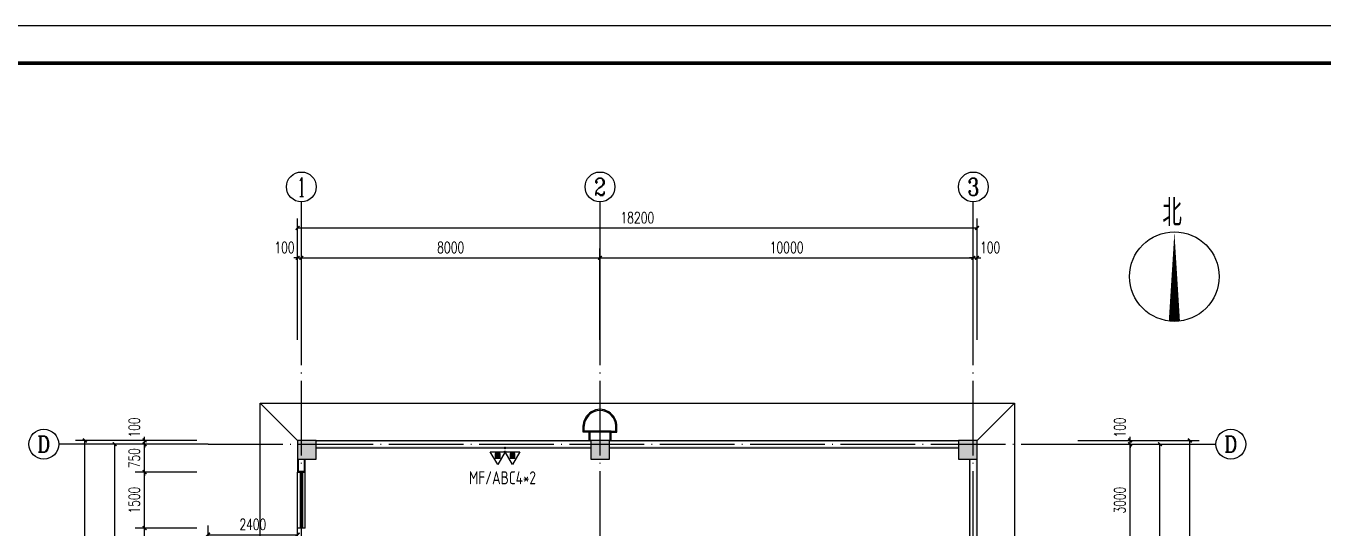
# Model space of a CAD drawing. Extents: x 5026138 to 10158928, y -750500 to -363337.
# Drawn here: x 5065128 to 5099876, y -376806 to -363337 of the extents above; entities that cross this region are included whole.
import ezdxf
from ezdxf.enums import TextEntityAlignment as Align

# ---------------------------------------------------------------- set-up
doc = ezdxf.new("R2010")
doc.units = 0
doc.header["$LTSCALE"] = 1000
doc.header["$MEASUREMENT"] = 0
doc.linetypes.add('DOTE', pattern=[2.42, 2, -0.2, 0.02, -0.2])
doc.layers.get('0').update_dxf_attribs({"linetype": 'CONTINUOUS'})
doc.layers.get('Defpoints').update_dxf_attribs({"linetype": 'CONTINUOUS'})
for name, color, linetype in [('AXIS', 3, 'CONTINUOUS'), ('AXIS_TEXT', 7, 'CONTINUOUS'), ('COLUMN', 9, 'CONTINUOUS'), ('DIM_SYMB', 3, 'CONTINUOUS'), ('DOTE', 252, 'CONTINUOUS'), ('PUB_DIM', 3, 'CONTINUOUS'), ('PUB_HATCH', 8, 'CONTINUOUS'), ('PUB_TEXT', 7, 'CONTINUOUS'), ('PUB_TITLE', 4, 'CONTINUOUS'), ('PUB_WALL', 9, 'CONTINUOUS'), ('STAIR', 5, 'CONTINUOUS'), ('TEXT_给水', 7, 'CONTINUOUS'), ('WALL', 2, 'CONTINUOUS')]:
    doc.layers.add(name, color=color, linetype=linetype)
doc.styles.add('_TCH_AXIS', font='COMPLEX', dxfattribs={"bigfont": 'GBCBIG'})
doc.styles.add('_TCH_DIM', font='SIMPLEX', dxfattribs={"bigfont": 'GBCBIG'})
doc.styles.add('_TCH_DIM_T3', font='SIMPLEX', dxfattribs={"width": 0.705882, "bigfont": 'GBCBIG'})
doc.styles.add('COMPLEX', font='COMPLEX')
doc.styles.add('sceie', font='sceie.shx', dxfattribs={"width": 0.7, "bigfont": 'sceic.shx'})
doc.dimstyles.new('_TCH_ARCH&&100', dxfattribs={"dimtxt": 297.5, "dimasz": 100, "dimexe": 250, "dimexo": 300, "dimgap": 126.25, "dimtad": 1, "dimdec": 0, "dimzin": 0, "dimdsep": 46, "dimtxsty": '_TCH_DIM_T3', "dimblk": 'ARCHTICK', "dimcen": 0.09, "dimclrt": 7, "dimazin": 2, "dimtfac": 1, "dimtdec": 0, "dimtix": 1, "dimtmove": 2, "dimatfit": 3, "dimfxl": 0, "dimtolj": 1, "dimtzin": 0, "dimarcsym": 0})

# ---------------------------------------------------------------- blocks, each defined once
blk = doc.blocks.new('_ArchTick')
at = {"color": 0, "linetype": 'ByBlock', "const_width": 0.4}
blk.add_lwpolyline([(-0.5, -0.5), (0.5, 0.5)], dxfattribs=at)
blk = doc.blocks.new('*D337')
at = {"layer": 'Defpoints', "color": 0}
for p in [(5072406, -376983), (5070006, -377506), (5072406, -377506)]:
    blk.add_point(p, dxfattribs=at)
at = {"layer": 'PUB_DIM', "color": 0, "lineweight": -2}
for p, q in [((5070006, -377206), (5070006, -376733)), ((5070006, -376983), (5072406, -376983)), ((5072406, -377206), (5072406, -376733))]:
    blk.add_line(p, q, dxfattribs=at)
at = {"layer": 'PUB_DIM', "color": 0, "lineweight": -2, "xscale": 100, "yscale": 100, "zscale": 100, "rotation": 180}
blk.add_blockref('_ArchTick', (5070006, -376983), dxfattribs=at)
at = {"layer": 'PUB_DIM', "color": 0, "lineweight": -2, "xscale": 100, "yscale": 100, "zscale": 100}
blk.add_blockref('_ArchTick', (5072406, -376983), dxfattribs=at)
at = {"layer": 'PUB_DIM', "color": 7, "insert": (5071206, -376708), "char_height": 297.5, "attachment_point": 5, "style": '_TCH_DIM_T3'}
blk.add_mtext('\\A1;2400', dxfattribs=at)
blk = doc.blocks.new('*D288')
at = {"layer": 'Defpoints', "color": 0}
for p in [(5093006, -374456), (5093006, -374556), (5094706, -374456)]:
    blk.add_point(p, dxfattribs=at)
at = {"layer": 'PUB_DIM', "color": 0, "lineweight": -2}
for p, q in [((5093306, -374456), (5094956, -374456)), ((5093306, -374556), (5094956, -374556)), ((5094706, -374456), (5094706, -374356)), ((5094706, -374556), (5094706, -374456)), ((5094706, -374556), (5094706, -374656))]:
    blk.add_line(p, q, dxfattribs=at)
at = {"layer": 'PUB_DIM', "color": 0, "lineweight": -2, "xscale": 100, "yscale": 100, "zscale": 100}
for p, rotation in [((5094706, -374456), 270), ((5094706, -374556), 90)]:
    blk.add_blockref('_ArchTick', p, dxfattribs=dict(at, rotation=rotation))
at = {"layer": 'PUB_DIM', "color": 7, "insert": (5094431, -374106), "char_height": 297.5, "attachment_point": 5, "rotation": 90, "style": '_TCH_DIM_T3'}
blk.add_mtext('\\A1;100', dxfattribs=at)
blk = doc.blocks.new('*D289')
at = {"layer": 'Defpoints', "color": 0}
for p in [(5093006, -374556), (5094706, -374556), (5093006, -377556)]:
    blk.add_point(p, dxfattribs=at)
at = {"layer": 'PUB_DIM', "color": 0, "lineweight": -2}
for p, q in [((5093306, -374556), (5094956, -374556)), ((5094706, -377556), (5094706, -374556)), ((5093306, -377556), (5094956, -377556))]:
    blk.add_line(p, q, dxfattribs=at)
at = {"layer": 'PUB_DIM', "color": 0, "lineweight": -2, "xscale": 100, "yscale": 100, "zscale": 100}
for p, rotation in [((5094706, -374556), 90), ((5094706, -377556), 270)]:
    blk.add_blockref('_ArchTick', p, dxfattribs=dict(at, rotation=rotation))
at = {"layer": 'PUB_DIM', "color": 7, "insert": (5094431, -376056), "char_height": 297.5, "attachment_point": 5, "rotation": 90, "style": '_TCH_DIM_T3'}
blk.add_mtext('\\A1;3000', dxfattribs=at)
blk = doc.blocks.new('*D299')
at = {"layer": 'Defpoints', "color": 0}
for p in [(5068306, -374456), (5070006, -374456), (5070006, -374556)]:
    blk.add_point(p, dxfattribs=at)
at = {"layer": 'PUB_DIM', "color": 0, "lineweight": -2}
for p, q in [((5069706, -374456), (5068056, -374456)), ((5069706, -374556), (5068056, -374556)), ((5068306, -374456), (5068306, -374356)), ((5068306, -374556), (5068306, -374456)), ((5068306, -374556), (5068306, -374656))]:
    blk.add_line(p, q, dxfattribs=at)
at = {"layer": 'PUB_DIM', "color": 0, "lineweight": -2, "xscale": 100, "yscale": 100, "zscale": 100}
for p, rotation in [((5068306, -374456), 270), ((5068306, -374556), 90)]:
    blk.add_blockref('_ArchTick', p, dxfattribs=dict(at, rotation=rotation))
at = {"layer": 'PUB_DIM', "color": 7, "insert": (5068031, -374106), "char_height": 297.5, "attachment_point": 5, "rotation": 90, "style": '_TCH_DIM_T3'}
blk.add_mtext('\\A1;100', dxfattribs=at)
blk = doc.blocks.new('*D300')
at = {"layer": 'Defpoints', "color": 0}
for p in [(5068306, -374556), (5070006, -374556), (5070006, -375306)]:
    blk.add_point(p, dxfattribs=at)
at = {"layer": 'PUB_DIM', "color": 0, "lineweight": -2}
for p, q in [((5069706, -374556), (5068056, -374556)), ((5068306, -374556), (5068306, -374456)), ((5068306, -375306), (5068306, -374556)), ((5069706, -375306), (5068056, -375306)), ((5068306, -375306), (5068306, -375406))]:
    blk.add_line(p, q, dxfattribs=at)
at = {"layer": 'PUB_DIM', "color": 0, "lineweight": -2, "xscale": 100, "yscale": 100, "zscale": 100}
for p, rotation in [((5068306, -374556), 270), ((5068306, -375306), 90)]:
    blk.add_blockref('_ArchTick', p, dxfattribs=dict(at, rotation=rotation))
at = {"layer": 'PUB_DIM', "color": 7, "insert": (5068031, -374931), "char_height": 297.5, "attachment_point": 5, "rotation": 90, "style": '_TCH_DIM_T3'}
blk.add_mtext('\\A1;750', dxfattribs=at)
blk = doc.blocks.new('*D301')
at = {"layer": 'Defpoints', "color": 0}
for p in [(5068306, -375306), (5070006, -375306), (5070006, -376806)]:
    blk.add_point(p, dxfattribs=at)
at = {"layer": 'PUB_DIM', "color": 0, "lineweight": -2}
for p, q in [((5069706, -375306), (5068056, -375306)), ((5068306, -376806), (5068306, -375306)), ((5069706, -376806), (5068056, -376806))]:
    blk.add_line(p, q, dxfattribs=at)
at = {"layer": 'PUB_DIM', "color": 0, "lineweight": -2, "xscale": 100, "yscale": 100, "zscale": 100}
for p, rotation in [((5068306, -375306), 90), ((5068306, -376806), 270)]:
    blk.add_blockref('_ArchTick', p, dxfattribs=dict(at, rotation=rotation))
at = {"layer": 'PUB_DIM', "color": 7, "insert": (5068031, -376056), "char_height": 297.5, "attachment_point": 5, "rotation": 90, "style": '_TCH_DIM_T3'}
blk.add_mtext('\\A1;1500', dxfattribs=at)
blk = doc.blocks.new('*D302')
at = {"layer": 'Defpoints', "color": 0}
for p in [(5068306, -376806), (5070006, -376806), (5070006, -378006)]:
    blk.add_point(p, dxfattribs=at)
at = {"layer": 'PUB_DIM', "color": 0, "lineweight": -2}
for p, q in [((5069706, -376806), (5068056, -376806)), ((5068306, -378006), (5068306, -376806)), ((5069706, -378006), (5068056, -378006))]:
    blk.add_line(p, q, dxfattribs=at)
at = {"layer": 'PUB_DIM', "color": 0, "lineweight": -2, "xscale": 100, "yscale": 100, "zscale": 100}
for p, rotation in [((5068306, -376806), 90), ((5068306, -378006), 270)]:
    blk.add_blockref('_ArchTick', p, dxfattribs=dict(at, rotation=rotation))
at = {"layer": 'PUB_DIM', "color": 7, "insert": (5068031, -377406), "char_height": 297.5, "attachment_point": 5, "rotation": 90, "style": '_TCH_DIM_T3'}
blk.add_mtext('\\A1;1200', dxfattribs=at)
blk = doc.blocks.new('_FZH')
blk.add_lwpolyline([(-0.5, -0.5), (0.5, -0.5), (0.5, 0.5), (-0.5, 0.5)], close=True)
at = {"layer": 'PUB_HATCH'}
blk.add_solid([(-0.5, -0.5), (0.5, -0.5), (-0.5, 0.5), (0.5, 0.5)], dxfattribs=at)
blk = doc.blocks.new('*D370')
at = {"layer": 'AXIS', "color": 0, "lineweight": -2}
for p, q in [((5093306, -374556), (5095756, -374556)), ((5095506, -383556), (5095506, -374556)), ((5093306, -383556), (5095756, -383556))]:
    blk.add_line(p, q, dxfattribs=at)
at = {"layer": 'Defpoints', "color": 0}
for p in [(5093006, -374556), (5095506, -374556), (5093006, -383556)]:
    blk.add_point(p, dxfattribs=at)
at = {"layer": 'AXIS', "color": 0, "lineweight": -2, "xscale": 100, "yscale": 100, "zscale": 100}
for p, rotation in [((5095506, -374556), 90), ((5095506, -383556), 270)]:
    blk.add_blockref('_ArchTick', p, dxfattribs=dict(at, rotation=rotation))
at = {"layer": 'AXIS', "color": 7, "insert": (5095231, -379056), "char_height": 297.5, "attachment_point": 5, "rotation": 90, "style": '_TCH_DIM_T3'}
blk.add_mtext('\\A1;9000', dxfattribs=at)
blk = doc.blocks.new('*D371')
at = {"layer": 'AXIS', "color": 0, "lineweight": -2}
for p, q in [((5093306, -374456), (5096556, -374456)), ((5096306, -396656), (5096306, -374456)), ((5093306, -396656), (5096556, -396656))]:
    blk.add_line(p, q, dxfattribs=at)
at = {"layer": 'Defpoints', "color": 0}
for p in [(5093006, -374456), (5096306, -374456), (5093006, -396656)]:
    blk.add_point(p, dxfattribs=at)
at = {"layer": 'AXIS', "color": 0, "lineweight": -2, "xscale": 100, "yscale": 100, "zscale": 100}
for p, rotation in [((5096306, -374456), 90), ((5096306, -396656), 270)]:
    blk.add_blockref('_ArchTick', p, dxfattribs=dict(at, rotation=rotation))
at = {"layer": 'AXIS', "color": 7, "insert": (5096031, -385556), "char_height": 297.5, "attachment_point": 5, "rotation": 90, "style": '_TCH_DIM_T3'}
blk.add_mtext('\\A1;22200', dxfattribs=at)
blk = doc.blocks.new('*D374')
at = {"layer": 'AXIS', "color": 0, "lineweight": -2}
for p, q in [((5069706, -374556), (5067256, -374556)), ((5067506, -383556), (5067506, -374556)), ((5069706, -383556), (5067256, -383556))]:
    blk.add_line(p, q, dxfattribs=at)
at = {"layer": 'Defpoints', "color": 0}
for p in [(5067506, -374556), (5070006, -374556), (5070006, -383556)]:
    blk.add_point(p, dxfattribs=at)
at = {"layer": 'AXIS', "color": 0, "lineweight": -2, "xscale": 100, "yscale": 100, "zscale": 100}
for p, rotation in [((5067506, -374556), 90), ((5067506, -383556), 270)]:
    blk.add_blockref('_ArchTick', p, dxfattribs=dict(at, rotation=rotation))
at = {"layer": 'AXIS', "color": 7, "insert": (5067231, -379056), "char_height": 297.5, "attachment_point": 5, "rotation": 90, "style": '_TCH_DIM_T3'}
blk.add_mtext('\\A1;9000', dxfattribs=at)
blk = doc.blocks.new('*D375')
at = {"layer": 'AXIS', "color": 0, "lineweight": -2}
for p, q in [((5069706, -374456), (5066456, -374456)), ((5066706, -396656), (5066706, -374456)), ((5069706, -396656), (5066456, -396656))]:
    blk.add_line(p, q, dxfattribs=at)
at = {"layer": 'Defpoints', "color": 0}
for p in [(5066706, -374456), (5070006, -374456), (5070006, -396656)]:
    blk.add_point(p, dxfattribs=at)
at = {"layer": 'AXIS', "color": 0, "lineweight": -2, "xscale": 100, "yscale": 100, "zscale": 100}
for p, rotation in [((5066706, -374456), 90), ((5066706, -396656), 270)]:
    blk.add_blockref('_ArchTick', p, dxfattribs=dict(at, rotation=rotation))
at = {"layer": 'AXIS', "color": 7, "insert": (5066431, -385556), "char_height": 297.5, "attachment_point": 5, "rotation": 90, "style": '_TCH_DIM_T3'}
blk.add_mtext('\\A1;22200', dxfattribs=at)
blk = doc.blocks.new('_AXISO')
blk.add_circle((0, 0), 0.5)
at = {"layer": 'AXIS_TEXT', "style": 'COMPLEX', "width": 1.041667}
blk.add_attdef('A', text='', height=0.56, dxfattribs=at).set_placement((-0.25, -0.28), (0.25, -0.28), align=Align.FIT)
blk = doc.blocks.new('*D376')
at = {"layer": 'AXIS', "color": 0, "lineweight": -2}
for p, q in [((5072406, -371756), (5072406, -369306)), ((5072506, -371756), (5072506, -369306)), ((5072406, -369556), (5072306, -369556)), ((5072406, -369556), (5072506, -369556)), ((5072506, -369556), (5072606, -369556))]:
    blk.add_line(p, q, dxfattribs=at)
at = {"layer": 'Defpoints', "color": 0}
for p in [(5072506, -369556), (5072406, -372056), (5072506, -372056)]:
    blk.add_point(p, dxfattribs=at)
at = {"layer": 'AXIS', "color": 0, "lineweight": -2, "xscale": 100, "yscale": 100, "zscale": 100}
blk.add_blockref('_ArchTick', (5072406, -369556), dxfattribs=at)
at = {"layer": 'AXIS', "color": 0, "lineweight": -2, "xscale": 100, "yscale": 100, "zscale": 100, "rotation": 180}
blk.add_blockref('_ArchTick', (5072506, -369556), dxfattribs=at)
at = {"layer": 'AXIS', "color": 7, "insert": (5072056, -369281), "char_height": 297.5, "attachment_point": 5, "style": '_TCH_DIM_T3'}
blk.add_mtext('\\A1;100', dxfattribs=at)
blk = doc.blocks.new('*D377')
at = {"layer": 'AXIS', "color": 0, "lineweight": -2}
for p, q in [((5072506, -371756), (5072506, -369306)), ((5080506, -371756), (5080506, -369306)), ((5072506, -369556), (5080506, -369556))]:
    blk.add_line(p, q, dxfattribs=at)
at = {"layer": 'Defpoints', "color": 0}
for p in [(5080506, -369556), (5072506, -372056), (5080506, -372056)]:
    blk.add_point(p, dxfattribs=at)
at = {"layer": 'AXIS', "color": 0, "lineweight": -2, "xscale": 100, "yscale": 100, "zscale": 100, "rotation": 180}
blk.add_blockref('_ArchTick', (5072506, -369556), dxfattribs=at)
at = {"layer": 'AXIS', "color": 0, "lineweight": -2, "xscale": 100, "yscale": 100, "zscale": 100}
blk.add_blockref('_ArchTick', (5080506, -369556), dxfattribs=at)
at = {"layer": 'AXIS', "color": 7, "insert": (5076506, -369281), "char_height": 297.5, "attachment_point": 5, "style": '_TCH_DIM_T3'}
blk.add_mtext('\\A1;8000', dxfattribs=at)
blk = doc.blocks.new('*D378')
at = {"layer": 'AXIS', "color": 0, "lineweight": -2}
for p, q in [((5080506, -371756), (5080506, -369306)), ((5090506, -371756), (5090506, -369306)), ((5080506, -369556), (5090506, -369556))]:
    blk.add_line(p, q, dxfattribs=at)
at = {"layer": 'Defpoints', "color": 0}
for p in [(5090506, -369556), (5080506, -372056), (5090506, -372056)]:
    blk.add_point(p, dxfattribs=at)
at = {"layer": 'AXIS', "color": 0, "lineweight": -2, "xscale": 100, "yscale": 100, "zscale": 100, "rotation": 180}
blk.add_blockref('_ArchTick', (5080506, -369556), dxfattribs=at)
at = {"layer": 'AXIS', "color": 0, "lineweight": -2, "xscale": 100, "yscale": 100, "zscale": 100}
blk.add_blockref('_ArchTick', (5090506, -369556), dxfattribs=at)
at = {"layer": 'AXIS', "color": 7, "insert": (5085506, -369281), "char_height": 297.5, "attachment_point": 5, "style": '_TCH_DIM_T3'}
blk.add_mtext('\\A1;10000', dxfattribs=at)
blk = doc.blocks.new('*D379')
at = {"layer": 'AXIS', "color": 0, "lineweight": -2}
for p, q in [((5090506, -371756), (5090506, -369306)), ((5090606, -371756), (5090606, -369306)), ((5090506, -369556), (5090406, -369556)), ((5090506, -369556), (5090606, -369556)), ((5090606, -369556), (5090706, -369556))]:
    blk.add_line(p, q, dxfattribs=at)
at = {"layer": 'Defpoints', "color": 0}
for p in [(5090606, -369556), (5090506, -372056), (5090606, -372056)]:
    blk.add_point(p, dxfattribs=at)
at = {"layer": 'AXIS', "color": 0, "lineweight": -2, "xscale": 100, "yscale": 100, "zscale": 100}
blk.add_blockref('_ArchTick', (5090506, -369556), dxfattribs=at)
at = {"layer": 'AXIS', "color": 0, "lineweight": -2, "xscale": 100, "yscale": 100, "zscale": 100, "rotation": 180}
blk.add_blockref('_ArchTick', (5090606, -369556), dxfattribs=at)
at = {"layer": 'AXIS', "color": 7, "insert": (5090956, -369281), "char_height": 297.5, "attachment_point": 5, "style": '_TCH_DIM_T3'}
blk.add_mtext('\\A1;100', dxfattribs=at)
blk = doc.blocks.new('*D380')
at = {"layer": 'AXIS', "color": 0, "lineweight": -2}
for p, q in [((5072406, -371756), (5072406, -368506)), ((5090606, -371756), (5090606, -368506)), ((5072406, -368756), (5090606, -368756))]:
    blk.add_line(p, q, dxfattribs=at)
at = {"layer": 'Defpoints', "color": 0}
for p in [(5090606, -368756), (5072406, -372056), (5090606, -372056)]:
    blk.add_point(p, dxfattribs=at)
at = {"layer": 'AXIS', "color": 0, "lineweight": -2, "xscale": 100, "yscale": 100, "zscale": 100, "rotation": 180}
blk.add_blockref('_ArchTick', (5072406, -368756), dxfattribs=at)
at = {"layer": 'AXIS', "color": 0, "lineweight": -2, "xscale": 100, "yscale": 100, "zscale": 100}
blk.add_blockref('_ArchTick', (5090606, -368756), dxfattribs=at)
at = {"layer": 'AXIS', "color": 7, "insert": (5081506, -368481), "char_height": 297.5, "attachment_point": 5, "style": '_TCH_DIM_T3'}
blk.add_mtext('\\A1;18200', dxfattribs=at)

msp = doc.modelspace()

# ---------------------------------------------------------------- hatches: boundary and pattern name
h = msp.add_hatch()
h.set_pattern_fill('ANSI31', color=1, scale=200, angle=360, style=0)
h.set_pattern_definition([(315, (5039221.765, -368088.708), (-17.67767, -17.67767), [])])
h.paths.add_polyline_path([(5077700.6, -374933.3), (5077830.5, -374933.3), (5077830.5, -374803.4), (5077700.6, -374803.4)])
h = msp.add_hatch()
h.set_pattern_fill('ANSI31', color=1, scale=200, angle=360, style=0)
h.set_pattern_definition([(315, (5039618.54, -368088.708), (-17.67767, -17.67767), [])])
h.paths.add_polyline_path([(5078097.4, -374933.3), (5078227.3, -374933.3), (5078227.3, -374803.4), (5078097.4, -374803.4)])
at = {"layer": 'PUB_WALL'}
for points in [[(5072906.3, -374456.3), (5072406.3, -374456.3), (5072446.3, -374496.3), (5072866.3, -374496.3)], [(5072406.3, -374456.3), (5072406.3, -374956.3), (5072446.3, -374916.3), (5072446.3, -374496.3)], [(5072906.3, -374956.3), (5072906.3, -374456.3), (5072866.3, -374496.3), (5072866.3, -374916.3)], [(5080256.3, -374496.3), (5080256.3, -374456.3), (5072906.3, -374456.3), (5072906.3, -374496.3)], [(5080756.3, -374456.3), (5080256.3, -374456.3), (5080296.3, -374496.3), (5080716.3, -374496.3)], [(5080256.3, -374456.3), (5080256.3, -374956.3), (5080296.3, -374916.3), (5080296.3, -374496.3)], [(5080756.3, -374956.3), (5080756.3, -374456.3), (5080716.3, -374496.3), (5080716.3, -374916.3)], [(5090106.3, -374496.3), (5090106.3, -374456.3), (5080756.3, -374456.3), (5080756.3, -374496.3)], [(5090606.3, -374456.3), (5090106.3, -374456.3), (5090146.3, -374496.3), (5090566.3, -374496.3)], [(5090106.3, -374456.3), (5090106.3, -374956.3), (5090146.3, -374916.3), (5090146.3, -374496.3)], [(5090606.3, -374956.3), (5090606.3, -374456.3), (5090566.3, -374496.3), (5090566.3, -374916.3)], [(5072406.3, -374956.3), (5072906.3, -374956.3), (5072866.3, -374916.3), (5072446.3, -374916.3)], [(5080256.3, -374656.3), (5080256.3, -374616.3), (5072906.3, -374616.3), (5072906.3, -374656.3)], [(5080256.3, -374956.3), (5080756.3, -374956.3), (5080716.3, -374916.3), (5080296.3, -374916.3)], [(5090106.3, -374656.3), (5090106.3, -374616.3), (5080756.3, -374616.3), (5080756.3, -374656.3)], [(5090106.3, -374956.3), (5090606.3, -374956.3), (5090566.3, -374916.3), (5090146.3, -374916.3)], [(5072446.3, -374956.3), (5072406.3, -374956.3), (5072406.3, -375306.3), (5072446.3, -375266.3)], [(5072406.3, -375306.3), (5072606.3, -375306.3), (5072566.3, -375266.3), (5072446.3, -375266.3)], [(5072606.3, -374956.3), (5072566.3, -374956.3), (5072566.3, -375266.3), (5072606.3, -375306.3)], [(5090446.3, -374956.3), (5090406.3, -374956.3), (5090406.3, -377556.3), (5090446.3, -377516.3)], [(5090606.3, -374956.3), (5090566.3, -374956.3), (5090566.3, -377516.3), (5090606.3, -377556.3)]]:
    msp.add_hatch(color=0, dxfattribs=at).paths.add_polyline_path(points)

# ---------------------------------------------------------------- linework, layer by layer
for p, q in [((5080057.3, -374236.3), (5080057.3, -374056.3)), ((5080086.3, -374206.3), (5080086.3, -374071)), ((5080206.3, -374206.3), (5080086.3, -374206.3)), ((5080806.3, -374206.3), (5080926.3, -374206.3)), ((5080926.3, -374206.3), (5080926.3, -374071)), ((5080955.3, -374236.3), (5080955.3, -374056.3)), ((5080206.3, -374236.3), (5080057.3, -374236.3)), ((5080806.3, -374236.3), (5080955.3, -374236.3))]:
    msp.add_line(p, q)
at = {"extrusion": (0, 0, -1)}
for p, q in [((5072406.3, -376806.3), (5072406.3, -375306.3)), ((5072606.3, -375306.3), (5072406.3, -375306.3)), ((5072472.9, -375306.3), (5072472.9, -376806.3)), ((5072539.6, -375306.3), (5072539.6, -376806.3)), ((5072606.3, -376806.3), (5072606.3, -375306.3)), ((5072606.3, -376806.3), (5072406.3, -376806.3))]:
    msp.add_line(p, q, dxfattribs=at)
for points in [[(5080806.3, -374456.3), (5080806.3, -374206.3), (5080206.3, -374206.3), (5080206.3, -374456.3)], [(5080776.3, -374456.3), (5080776.3, -374236.3), (5080236.3, -374236.3), (5080236.3, -374456.3)]]:
    msp.add_lwpolyline(points)
at = {"color": 1}
for points in [[(5077765.6, -375103.2), (5077567.2, -374759.5), (5077964, -374759.5)], [(5077700.6, -374933.3), (5077830.5, -374933.3), (5077830.5, -374803.4), (5077700.6, -374803.4)], [(5078162.3, -375103.2), (5077964, -374759.5), (5078360.7, -374759.5)], [(5078097.4, -374933.3), (5078227.3, -374933.3), (5078227.3, -374803.4), (5078097.4, -374803.4)]]:
    msp.add_lwpolyline(points, close=True, dxfattribs=at)
at = {"color": 0}
for centre in [(5077964, -374656.3), (5077964, -374759.5)]:
    msp.add_circle(centre, 20, dxfattribs=at)
for radius, start, end in [(450, 356.17745, 183.82255), (420, 0, 180)]:
    msp.add_arc((5080506.3, -374071), radius, start, end)
at = {"layer": 'AXIS', "color": 0}
for p, q in [((5072506.3, -372056.3), (5072506.3, -368056.3)), ((5080506.3, -372056.3), (5080506.3, -368056.3)), ((5090506.3, -372056.3), (5090506.3, -368056.3)), ((5070006.3, -374556.3), (5066006.3, -374556.3)), ((5093006.3, -374556.3), (5097006.3, -374556.3))]:
    msp.add_line(p, q, dxfattribs=at)
at = {"layer": 'DIM_SYMB'}
msp.add_lwpolyline([(5095892.6, -371261.1, 300, 0, 0), (5095892.6, -368861.1, 0, 0, 0)], format="xyseb", dxfattribs=at)
msp.add_circle((5095892.6, -370061.1), 1200, dxfattribs=at)
at = {"layer": 'DOTE', "linetype": 'DOTE'}
for p, q in [((5072506.3, -399056.3), (5072506.3, -372056.3)), ((5080506.3, -399056.3), (5080506.3, -372056.3)), ((5090506.3, -399056.3), (5090506.3, -372056.3)), ((5070006.3, -374556.3), (5093006.3, -374556.3))]:
    msp.add_line(p, q, dxfattribs=at)
at = {"layer": 'PUB_TITLE', "color": 4}
msp.add_lwpolyline([(5058774.6, -422737.3), (5142874.6, -422737.3), (5142874.6, -363337.3), (5058774.6, -363337.3)], close=True, dxfattribs=at)
at = {"layer": 'PUB_TITLE', "color": 4, "const_width": 100}
msp.add_lwpolyline([(5061274.6, -421737.3), (5141874.6, -421737.3), (5141874.6, -364337.3), (5061274.6, -364337.3)], close=True, dxfattribs=at)
at = {"layer": 'STAIR'}
for p, q in [((5072406.3, -374456.3), (5071406.3, -373456.3)), ((5090606.3, -374456.3), (5091606.3, -373456.3))]:
    msp.add_line(p, q, dxfattribs=at)
msp.add_lwpolyline([(5071406.3, -377506.3), (5071406.3, -373456.3), (5091606.3, -373456.3), (5091606.3, -397656.3), (5087056.3, -397656.3)], dxfattribs=at)
at = {"layer": 'WALL', "color": 0}
for p, q in [((5072906.3, -374456.3), (5080256.3, -374456.3)), ((5080756.3, -374456.3), (5090106.3, -374456.3)), ((5072906.3, -374656.3), (5080256.3, -374656.3)), ((5080756.3, -374656.3), (5090106.3, -374656.3)), ((5072406.3, -374956.3), (5072406.3, -375306.3)), ((5072606.3, -375306.3), (5072606.3, -374956.3)), ((5090406.3, -374956.3), (5090406.3, -377556.3)), ((5090606.3, -377556.3), (5090606.3, -374956.3)), ((5072406.3, -375306.3), (5072606.3, -375306.3))]:
    msp.add_line(p, q, dxfattribs=at)

# ---------------------------------------------------------------- block references
at = {"layer": 'AXIS', "color": 0}
ref = msp.add_blockref('_AXISO', (5072506.3, -367656.3), dxfattribs=dict(at, xscale=800, yscale=800, zscale=800))
ref.add_attrib('A', '1', dxfattribs={"layer": 'AXIS_TEXT', "color": 0, "height": 514.7, "style": '_TCH_AXIS'}).set_placement((5072396, -367913.6), (5072616.6, -367913.6), align=Align.FIT)
ref = msp.add_blockref('_AXISO', (5080506.3, -367656.3), dxfattribs=dict(at, xscale=800, yscale=800, zscale=800))
ref.add_attrib('A', '2', dxfattribs={"layer": 'AXIS_TEXT', "color": 0, "height": 465.9, "style": '_TCH_AXIS'}).set_placement((5080350.9, -367889.2), (5080661.6, -367889.2), align=Align.FIT)
ref = msp.add_blockref('_AXISO', (5090506.3, -367656.3), dxfattribs=dict(at, xscale=800, yscale=800, zscale=800))
ref.add_attrib('A', '3', dxfattribs={"layer": 'AXIS_TEXT', "color": 0, "height": 465.9, "style": '_TCH_AXIS'}).set_placement((5090350.9, -367889.2), (5090661.6, -367889.2), align=Align.FIT)
ref = msp.add_blockref('_AXISO', (5065606.3, -374556.3), dxfattribs=dict(at, xscale=800, yscale=800, zscale=800))
ref.add_attrib('A', 'D', dxfattribs={"layer": 'AXIS_TEXT', "color": 0, "height": 435.3, "style": '_TCH_AXIS'}).set_placement((5065430.1, -374773.9), (5065782.4, -374773.9), align=Align.FIT)
ref = msp.add_blockref('_AXISO', (5097406.3, -374556.3), dxfattribs=dict(at, xscale=800, yscale=800, zscale=800))
ref.add_attrib('A', 'D', dxfattribs={"layer": 'AXIS_TEXT', "color": 0, "height": 435.3, "style": '_TCH_AXIS'}).set_placement((5097230.1, -374773.9), (5097582.4, -374773.9), align=Align.FIT)
at = {"layer": 'COLUMN', "color": 0, "xscale": 500, "yscale": 500, "zscale": 500}
for p in [(5072656.3, -374706.3), (5080506.3, -374706.3), (5090356.3, -374706.3)]:
    msp.add_blockref('_FZH', p, dxfattribs=at)

# ---------------------------------------------------------------- texts
at = {"layer": 'PUB_TEXT', "style": '_TCH_DIM'}
msp.add_text('北', height=723.4, dxfattribs=at).set_placement((5095571.3, -368707.4))
at = {"layer": 'TEXT_给水', "color": 1, "linetype": 'Continuous', "style": 'sceie', "width": 0.86}
msp.add_text('MF/ABC4*2', height=350, dxfattribs=at).set_placement((5076995.9, -375631.6))

# ---------------------------------------------------------------- dimensions: what is measured, and where the dimension line sits
at = {"layer": 'AXIS', "color": 0}
for p1, p2, distance, picture, middle in [((5072406.3, -372056.3), (5090606.3, -372056.3), 3300, '*D380', (5081506.3, -368481.3)), ((5072506.3, -372056.3), (5080506.3, -372056.3), 2500, '*D377', (5076506.3, -369281.3)), ((5080506.3, -372056.3), (5090506.3, -372056.3), 2500, '*D378', (5085506.3, -369281.3)), ((5070006.3, -396656.3), (5070006.3, -374456.3), 3300, '*D375', (5066431.3, -385556.3)), ((5070006.3, -383556.3), (5070006.3, -374556.3), 2500, '*D374', (5067231.3, -379056.3)), ((5093006.3, -396656.3), (5093006.3, -374456.3), -3300, '*D371', (5096031.3, -385556.3)), ((5093006.3, -383556.3), (5093006.3, -374556.3), -2500, '*D370', (5095231.3, -379056.3))]:
    dim = msp.add_aligned_dim(p1=p1, p2=p2, distance=distance, dimstyle='_TCH_ARCH&&100', dxfattribs=at)
    dim.commit()
    dim.dimension.update_dxf_attribs({"geometry": picture, "text_midpoint": middle})
for base, p1, p2, picture, middle in [((5072506.3, -369556.3), (5072406.3, -372056.3), (5072506.3, -372056.3), '*D376', (5072056.3, -369281.3)), ((5090606.3, -369556.3), (5090506.3, -372056.3), (5090606.3, -372056.3), '*D379', (5090956.3, -369281.3))]:
    dim = msp.add_linear_dim(base=base, p1=p1, p2=p2, angle=0, dimstyle='_TCH_ARCH&&100', dxfattribs=at)
    dim.commit()
    dim.dimension.update_dxf_attribs({"geometry": picture, "text_midpoint": middle, "dimtype": 161})
at = {"layer": 'PUB_DIM', "color": 0}
for base, p1, p2, picture, middle in [((5068306.3, -374456.3), (5070006.3, -374556.3), (5070006.3, -374456.3), '*D299', (5068031.3, -374106.3)), ((5094706.3, -374456.3), (5093006.3, -374556.3), (5093006.3, -374456.3), '*D288', (5094431.3, -374106.3))]:
    dim = msp.add_linear_dim(base=base, p1=p1, p2=p2, angle=90, dimstyle='_TCH_ARCH&&100', dxfattribs=at)
    dim.commit()
    dim.dimension.update_dxf_attribs({"geometry": picture, "text_midpoint": middle, "dimtype": 161})
for p1, p2, distance, picture, middle in [((5070006.3, -375306.3), (5070006.3, -374556.3), 1700, '*D300', (5068031.3, -374931.3)), ((5093006.3, -377556.3), (5093006.3, -374556.3), -1700, '*D289', (5094431.3, -376056.3)), ((5070006.3, -376806.3), (5070006.3, -375306.3), 1700, '*D301', (5068031.3, -376056.3)), ((5070006.3, -377506.3), (5072406.3, -377506.3), 523.5, '*D337', (5071206.3, -376707.8)), ((5070006.3, -378006.3), (5070006.3, -376806.3), 1700, '*D302', (5068031.3, -377406.3))]:
    dim = msp.add_aligned_dim(p1=p1, p2=p2, distance=distance, dimstyle='_TCH_ARCH&&100', dxfattribs=at)
    dim.commit()
    dim.dimension.update_dxf_attribs({"geometry": picture, "text_midpoint": middle})

doc.saveas('drawing.dxf')
